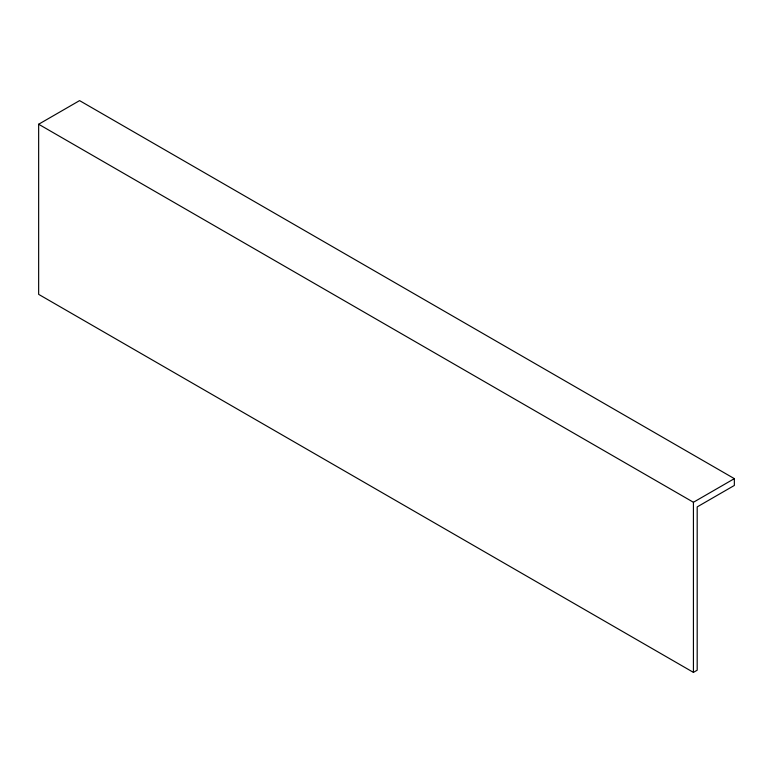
<?xml version="1.0" encoding="UTF-8"?>
<svg xmlns="http://www.w3.org/2000/svg" width="773" height="773" viewBox="0 0 773 773"><rect width="100%" height="100%" fill="white"/><g stroke="black" fill="none" stroke-linecap="round" stroke-linejoin="round"><path stroke-width="1.16" d="M38.65 124.24L79.571 100.616L734.35 478.642L734.35 485.444L697.188 506.904L697.188 670.21L693.429 672.384L38.65 294.358L38.65 124.24L693.429 502.266L734.35 478.642M693.429 502.266L693.429 672.384"/></g></svg>
